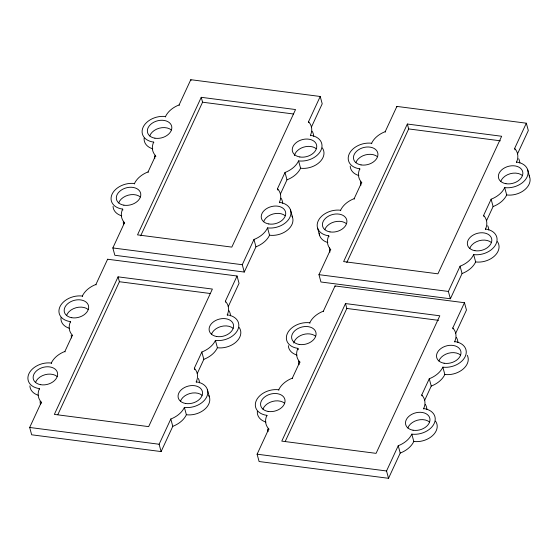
<?xml version="1.0" encoding="UTF-8"?>
<svg xmlns="http://www.w3.org/2000/svg" width="558" height="558" viewBox="0 0 558 558"><rect width="100%" height="100%" fill="white"/><g stroke="black" fill="none" stroke-linecap="round" stroke-linejoin="round"><path stroke-width="0.84" d="M208.818 395.552A17.814 12.527 -15.2 0 1 204.619 409.377A17.814 12.527 -15.2 0 1 186.379 414.74A22.62 15.91 -15.2 0 1 172.792 426.347L161.109 451.575L31.666 434.794L29.679 427.463L41.369 402.234A22.62 15.91 -15.2 0 1 39.472 388.619A17.814 12.527 -15.2 0 1 28.925 373.7A17.814 12.527 -15.2 0 1 51.315 363.049A22.62 15.91 -15.2 0 1 64.895 351.442L72.4 335.246A22.62 15.91 -15.2 0 1 70.503 321.631A17.814 12.527 -15.2 0 1 59.957 306.712A17.814 12.527 -15.2 0 1 82.347 296.061A22.62 15.91 -15.2 0 1 95.927 284.454L107.617 259.226L237.052 276.001L239.047 283.331L228.222 306.691M291.98 216.03A17.814 12.527 -15.2 0 1 287.788 229.854A17.814 12.527 -15.2 0 1 269.542 235.211A22.62 15.91 -15.2 0 1 255.962 246.817L244.271 272.053L114.836 255.271L112.842 247.94L124.532 222.712A22.62 15.91 -15.2 0 1 122.634 209.097A17.814 12.527 -15.2 0 1 112.088 194.177A17.814 12.527 -15.2 0 1 134.478 183.526A22.62 15.91 -15.2 0 1 148.058 171.92L155.563 155.717A22.62 15.91 -15.2 0 1 153.666 142.109A17.814 12.527 -15.2 0 1 143.127 127.189A17.814 12.527 -15.2 0 1 165.517 116.538A22.62 15.91 -15.2 0 1 179.097 104.932L190.787 79.696L320.222 96.478L322.21 103.809L311.392 127.168M118.073 276.845L54.349 414.399L148.658 426.626L212.382 289.065L118.073 276.845L119.405 281.727L57.879 414.545M201.243 97.315L137.519 234.876L231.821 247.103L295.545 109.542L201.243 97.315L202.568 102.205L140.679 235.811M161.109 451.575L159.114 444.245L170.804 419.016A22.62 15.91 -15.2 0 0 184.384 407.41A17.814 12.527 -15.2 0 0 206.774 396.759A17.814 12.527 -15.2 0 0 196.228 381.839A22.62 15.91 -15.2 0 0 194.33 368.224L201.836 352.021A22.62 15.91 -15.2 0 0 215.416 340.415A17.814 12.527 -15.2 0 0 237.806 329.764A17.814 12.527 -15.2 0 0 227.259 314.851A22.62 15.91 -15.2 0 0 225.362 301.236L237.052 276.001M244.271 272.053L242.277 264.722L253.967 239.487A22.62 15.91 -15.2 0 0 267.547 227.88A17.814 12.527 -15.2 0 0 289.937 217.236A17.814 12.527 -15.2 0 0 279.398 202.317A22.62 15.91 -15.2 0 0 277.493 188.702L285.005 172.499A22.62 15.91 -15.2 0 0 298.586 160.892A17.814 12.527 -15.2 0 0 320.976 150.242A17.814 12.527 -15.2 0 0 310.429 135.322A22.62 15.91 -15.2 0 0 308.532 121.714L320.222 96.478M197.26 373.532L203.83 359.352A22.62 15.91 -15.2 0 0 217.411 347.746A17.814 12.527 -15.2 0 0 236.278 341.831A17.814 12.527 -15.2 0 0 239.166 327.434M280.43 194.01L286.993 179.829A22.62 15.91 -15.2 0 0 300.574 168.223A17.814 12.527 -15.2 0 0 319.448 162.301A17.814 12.527 -15.2 0 0 322.329 147.912M497.408 241.621A17.814 12.527 -15.2 0 1 494.521 256.017A17.814 12.527 -15.2 0 1 475.653 261.932A22.62 15.91 -15.2 0 1 462.073 273.539L450.383 298.774L320.948 281.992L318.953 274.662L330.643 249.426A22.62 15.91 -15.2 0 1 328.746 235.818A17.814 12.527 -15.2 0 1 318.2 220.898A17.814 12.527 -15.2 0 1 340.589 210.247A22.62 15.91 -15.2 0 1 354.17 198.641L361.675 182.438A22.62 15.91 -15.2 0 1 359.777 168.823A17.814 12.527 -15.2 0 1 349.231 153.91A17.814 12.527 -15.2 0 1 371.621 143.26A22.62 15.91 -15.2 0 1 385.208 131.653L396.891 106.418L526.334 123.199L528.321 130.53L517.503 153.889M407.354 124.036L343.63 261.597L437.932 273.825L501.656 136.264L407.354 124.036L408.679 128.926L346.79 262.532M435.554 421.15A17.814 12.527 -15.2 0 1 432.673 435.54A17.814 12.527 -15.2 0 1 413.799 441.462A22.62 15.91 -15.2 0 1 400.219 453.068L388.528 478.304L259.093 461.522L257.105 454.191L268.789 428.956A22.62 15.91 -15.2 0 1 266.891 415.347A17.814 12.527 -15.2 0 1 256.345 400.428A17.814 12.527 -15.2 0 1 278.735 389.777A22.62 15.91 -15.2 0 1 292.322 378.171L299.827 361.968A22.62 15.91 -15.2 0 1 297.93 348.352A17.814 12.527 -15.2 0 1 287.384 333.433A17.814 12.527 -15.2 0 1 309.774 322.789A22.62 15.91 -15.2 0 1 323.354 311.183L335.044 285.947L464.479 302.729L466.467 310.06L455.649 333.412M345.5 303.566L281.776 441.127L376.078 453.354L439.809 315.793L345.5 303.566L346.832 308.455L285.298 441.266M450.383 298.774L448.388 291.443L460.078 266.208A22.62 15.91 -15.2 0 0 473.658 254.601A17.814 12.527 -15.2 0 0 496.048 243.951A17.814 12.527 -15.2 0 0 485.509 229.031A22.62 15.91 -15.2 0 0 483.605 215.423L491.11 199.22A22.62 15.91 -15.2 0 0 504.697 187.614A17.814 12.527 -15.2 0 0 527.087 176.963A17.814 12.527 -15.2 0 0 516.541 162.043A22.62 15.91 -15.2 0 0 514.643 148.428L526.334 123.199M486.534 220.724L493.105 206.551A22.62 15.91 -15.2 0 0 506.685 194.944A17.814 12.527 -15.2 0 0 524.932 189.581A17.814 12.527 -15.2 0 0 529.124 175.756M388.528 478.304L386.541 470.973L398.224 445.737A22.62 15.91 -15.2 0 0 411.811 434.131A17.814 12.527 -15.2 0 0 434.201 423.48A17.814 12.527 -15.2 0 0 423.655 408.561A22.62 15.91 -15.2 0 0 421.757 394.952L429.262 378.749A22.62 15.91 -15.2 0 0 442.843 367.143A17.814 12.527 -15.2 0 0 465.233 356.492A17.814 12.527 -15.2 0 0 454.686 341.573A22.62 15.91 -15.2 0 0 452.789 327.958L464.479 302.729M424.687 400.253L431.25 386.08A22.62 15.91 -15.2 0 0 444.831 374.474A17.814 12.527 -15.2 0 0 463.077 369.11A17.814 12.527 -15.2 0 0 467.276 355.286M202.568 102.205L293.445 113.985M408.679 128.926L500.414 140.818M112.842 247.94L242.277 264.722M318.953 274.662L448.388 291.443M346.832 308.455L438.56 320.348M119.405 281.727L210.282 293.508M257.105 454.191L386.541 470.973M29.679 427.463L159.114 444.245M527.638 169.618L529.633 176.949M514.643 148.428L515.013 149.809M516.541 162.043L516.666 162.504M504.697 187.614L506.685 194.944M491.11 199.22L493.105 206.551M483.605 215.423L483.856 216.337M485.509 229.031L485.627 229.491M473.658 254.601L475.653 261.932M460.078 266.208L462.073 273.539M396.891 106.418L397.017 106.878M452.789 327.958L453.04 328.878M454.686 341.573L454.812 342.033M385.208 131.653L385.327 132.107M442.843 367.143L444.831 374.474M371.621 143.26L371.747 143.713M429.262 378.749L431.25 386.08M421.757 394.952L422.001 395.866M359.777 168.823L359.903 169.283M423.655 408.561L423.78 409.021M361.675 182.438L361.8 182.898M354.17 198.641L354.295 199.101M411.811 434.131L413.799 441.462M340.589 210.247L340.715 210.708M398.224 445.737L400.219 453.068M308.532 121.714L308.776 122.627M310.429 135.322L310.555 135.782M328.746 235.818L328.997 236.731M330.643 249.426L330.768 249.886M335.044 285.947L335.17 286.407M317.642 228.243L319.636 235.574M298.586 160.892L300.574 168.223M323.354 311.183L323.48 311.636M285.005 172.499L286.993 179.829M290.495 209.892L292.49 217.222M277.493 188.702L277.87 190.076M279.398 202.317L279.516 202.77M309.774 322.789L309.899 323.242M267.547 227.88L269.542 235.211M297.93 348.352L298.3 349.726M299.827 361.968L299.953 362.428M292.322 378.171L292.441 378.631M253.967 239.487L255.962 246.817M278.735 389.777L278.861 390.237M190.787 79.696L191.031 80.617M266.891 415.347L267.017 415.801M268.789 428.956L268.914 429.416M179.097 104.932L179.223 105.392M225.362 301.236L225.613 302.15M227.259 314.851L227.385 315.305M165.517 116.538L165.635 116.999M215.416 340.415L217.411 347.746M153.666 142.109L153.792 142.562M155.563 155.717L155.815 156.638M201.836 352.021L203.83 359.352M207.332 389.414L209.32 396.745M148.058 171.92L148.184 172.38M194.33 368.224L194.707 369.598M196.228 381.839L196.353 382.293M134.478 183.526L134.604 183.987M184.384 407.41L186.379 414.74M122.634 209.097L122.886 210.01M124.532 222.712L124.657 223.165M170.804 419.016L172.792 426.347M107.617 259.226L107.743 259.679M95.927 284.454L96.053 284.915M82.347 296.061L82.472 296.521M70.503 321.631L70.629 322.085M72.4 335.246L72.526 335.7M64.895 351.442L65.021 351.903M51.315 363.049L51.441 363.509M39.472 388.619L39.59 389.079M41.369 402.234L41.613 403.148M312.145 131.2A22.62 15.91 -15.2 0 1 313.715 136.305M281.113 198.188A22.62 15.91 -15.2 0 1 282.676 203.3M123.583 224.56A22.62 15.91 -15.2 0 1 123.318 221.861M121.728 215.827A17.814 12.527 -15.2 0 1 113.058 206.362M154.845 158.437A22.62 15.91 -15.2 0 1 154.371 155.787M152.759 148.833A17.814 12.527 -15.2 0 1 144.124 138.119M263.613 221.742A12.471 8.768 -15.2 0 1 273.085 213.986A12.471 8.768 -15.2 0 1 285.243 215.758M294.408 155.598A12.471 8.768 -15.2 0 1 303.559 147.159A12.471 8.768 -15.2 0 1 316.274 148.77M149.732 135.971A12.471 8.768 -15.2 0 1 159.204 128.214A12.471 8.768 -15.2 0 1 171.362 129.979M118.694 202.959A12.471 8.768 -15.2 0 1 128.166 195.202A12.471 8.768 -15.2 0 1 140.33 196.967M228.975 310.722A22.62 15.91 -15.2 0 1 230.545 315.835M198.369 378.505A22.62 15.91 -15.2 0 1 199.513 382.823M40.42 404.083A22.62 15.91 -15.2 0 1 40.148 401.383M38.565 395.35A17.814 12.527 -15.2 0 1 29.895 385.885M71.682 337.96A22.62 15.91 -15.2 0 1 71.201 335.309M69.597 328.362A17.814 12.527 -15.2 0 1 60.955 317.642M180.443 401.272A12.471 8.768 -15.2 0 1 189.915 393.509A12.471 8.768 -15.2 0 1 202.073 395.28M211.475 334.277A12.471 8.768 -15.2 0 1 220.947 326.521A12.471 8.768 -15.2 0 1 233.111 328.292M66.562 315.493A12.471 8.768 -15.2 0 1 76.034 307.737A12.471 8.768 -15.2 0 1 88.192 309.502M35.531 382.481A12.471 8.768 -15.2 0 1 45.003 374.725A12.471 8.768 -15.2 0 1 57.16 376.497M456.402 337.451A22.62 15.91 -15.2 0 1 457.972 342.556M425.37 404.438A22.62 15.91 -15.2 0 1 426.933 409.544M268.07 431.676A22.62 15.91 -15.2 0 1 267.596 429.025M265.985 422.071A17.814 12.527 -15.2 0 1 257.343 411.358M299.109 364.688A22.62 15.91 -15.2 0 1 298.607 361.124M297.023 355.083A17.814 12.527 -15.2 0 1 288.346 345.625M407.87 427.993A12.471 8.768 -15.2 0 1 417.342 420.237A12.471 8.768 -15.2 0 1 429.5 422.008M438.902 361.005A12.471 8.768 -15.2 0 1 448.374 353.249A12.471 8.768 -15.2 0 1 460.531 355.014M293.752 343.058A12.471 8.768 -15.2 0 1 302.903 334.626A12.471 8.768 -15.2 0 1 315.619 336.23M262.957 409.209A12.471 8.768 -15.2 0 1 272.43 401.453A12.471 8.768 -15.2 0 1 284.587 403.218M518.682 158.709A22.62 15.91 -15.2 0 1 519.819 163.027M487.65 225.697A22.62 15.91 -15.2 0 1 488.787 230.022M329.924 252.146A22.62 15.91 -15.2 0 1 329.478 247.668M327.839 242.542A17.814 12.527 -15.2 0 1 319.169 233.084M360.956 185.158A22.62 15.91 -15.2 0 1 360.461 181.594M358.871 175.554A17.814 12.527 -15.2 0 1 350.201 166.096M469.724 248.463A12.471 8.768 -15.2 0 1 479.196 240.707A12.471 8.768 -15.2 0 1 491.354 242.479M500.756 181.476A12.471 8.768 -15.2 0 1 510.228 173.719A12.471 8.768 -15.2 0 1 522.386 175.484M355.844 162.692A12.471 8.768 -15.2 0 1 365.316 154.929A12.471 8.768 -15.2 0 1 377.473 156.7M324.805 229.68A12.471 8.768 -15.2 0 1 334.277 221.924A12.471 8.768 -15.2 0 1 346.441 223.688M268.796 223.967A12.471 8.768 -15.2 0 0 285.619 212.312A12.471 8.768 -15.2 0 0 266.006 209.013A12.471 8.768 -15.2 0 0 268.796 223.967M299.827 156.979A12.471 8.768 -15.2 0 0 316.651 145.324A12.471 8.768 -15.2 0 0 297.037 142.018A12.471 8.768 -15.2 0 0 299.827 156.979M154.915 138.189A12.471 8.768 -15.2 0 0 171.731 126.54A12.471 8.768 -15.2 0 0 152.125 123.234A12.471 8.768 -15.2 0 0 154.915 138.189M123.883 205.184A12.471 8.768 -15.2 0 0 140.7 193.528A12.471 8.768 -15.2 0 0 121.093 190.222A12.471 8.768 -15.2 0 0 123.883 205.184M185.633 403.49A12.471 8.768 -15.2 0 0 202.449 391.842A12.471 8.768 -15.2 0 0 182.836 388.535A12.471 8.768 -15.2 0 0 185.633 403.49M216.664 336.502A12.471 8.768 -15.2 0 0 233.481 324.847A12.471 8.768 -15.2 0 0 213.874 321.548A12.471 8.768 -15.2 0 0 216.664 336.502M71.752 317.718A12.471 8.768 -15.2 0 0 88.569 306.063A12.471 8.768 -15.2 0 0 68.955 302.757A12.471 8.768 -15.2 0 0 71.752 317.718M40.713 384.706A12.471 8.768 -15.2 0 0 57.537 373.051A12.471 8.768 -15.2 0 0 37.923 369.745A12.471 8.768 -15.2 0 0 40.713 384.706M413.053 430.218A12.471 8.768 -15.2 0 0 429.876 418.563A12.471 8.768 -15.2 0 0 410.263 415.264A12.471 8.768 -15.2 0 0 413.053 430.218M444.091 363.23A12.471 8.768 -15.2 0 0 460.908 351.575A12.471 8.768 -15.2 0 0 441.294 348.269A12.471 8.768 -15.2 0 0 444.091 363.23M299.172 344.439A12.471 8.768 -15.2 0 0 315.995 332.791A12.471 8.768 -15.2 0 0 296.382 329.485A12.471 8.768 -15.2 0 0 299.172 344.439M268.14 411.434A12.471 8.768 -15.2 0 0 284.957 399.779A12.471 8.768 -15.2 0 0 265.35 396.473A12.471 8.768 -15.2 0 0 268.14 411.434M474.907 250.688A12.471 8.768 -15.2 0 0 491.724 239.033A12.471 8.768 -15.2 0 0 472.117 235.734A12.471 8.768 -15.2 0 0 474.907 250.688M505.939 183.701A12.471 8.768 -15.2 0 0 522.762 172.045A12.471 8.768 -15.2 0 0 503.149 168.739A12.471 8.768 -15.2 0 0 505.939 183.701M361.026 164.91A12.471 8.768 -15.2 0 0 377.843 153.262A12.471 8.768 -15.2 0 0 358.236 149.956A12.471 8.768 -15.2 0 0 361.026 164.91M329.994 231.905A12.471 8.768 -15.2 0 0 346.811 220.25A12.471 8.768 -15.2 0 0 327.197 216.943A12.471 8.768 -15.2 0 0 329.994 231.905"/></g></svg>
